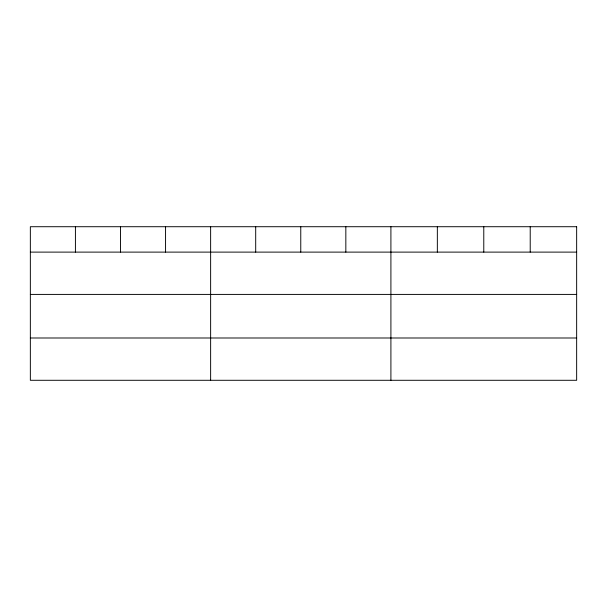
<?xml version="1.0" encoding="UTF-8"?>
<svg xmlns="http://www.w3.org/2000/svg" width="607" height="607" viewBox="0 0 607 607"><rect width="100%" height="100%" fill="white"/><g stroke="black" fill="none" stroke-linecap="round" stroke-linejoin="round"><path stroke-width="0.91" d="M30.35 252.11L576.65 252.11M30.35 294.41L576.65 294.41M30.35 337.993L576.65 337.993M530.215 226.715L530.215 252.11M483.779 226.715L483.779 252.11M437.344 226.715L437.344 252.11M390.908 226.715L390.908 380.286M345.838 226.715L345.838 252.11M300.769 226.715L300.769 252.11M255.699 226.715L255.699 252.11M210.629 226.715L210.629 380.286M165.559 226.715L165.559 252.11M120.49 226.715L120.49 252.11M75.42 226.715L75.42 252.11M576.65 226.715L30.35 226.715L30.35 380.286L576.65 380.286L576.65 226.715"/></g></svg>
